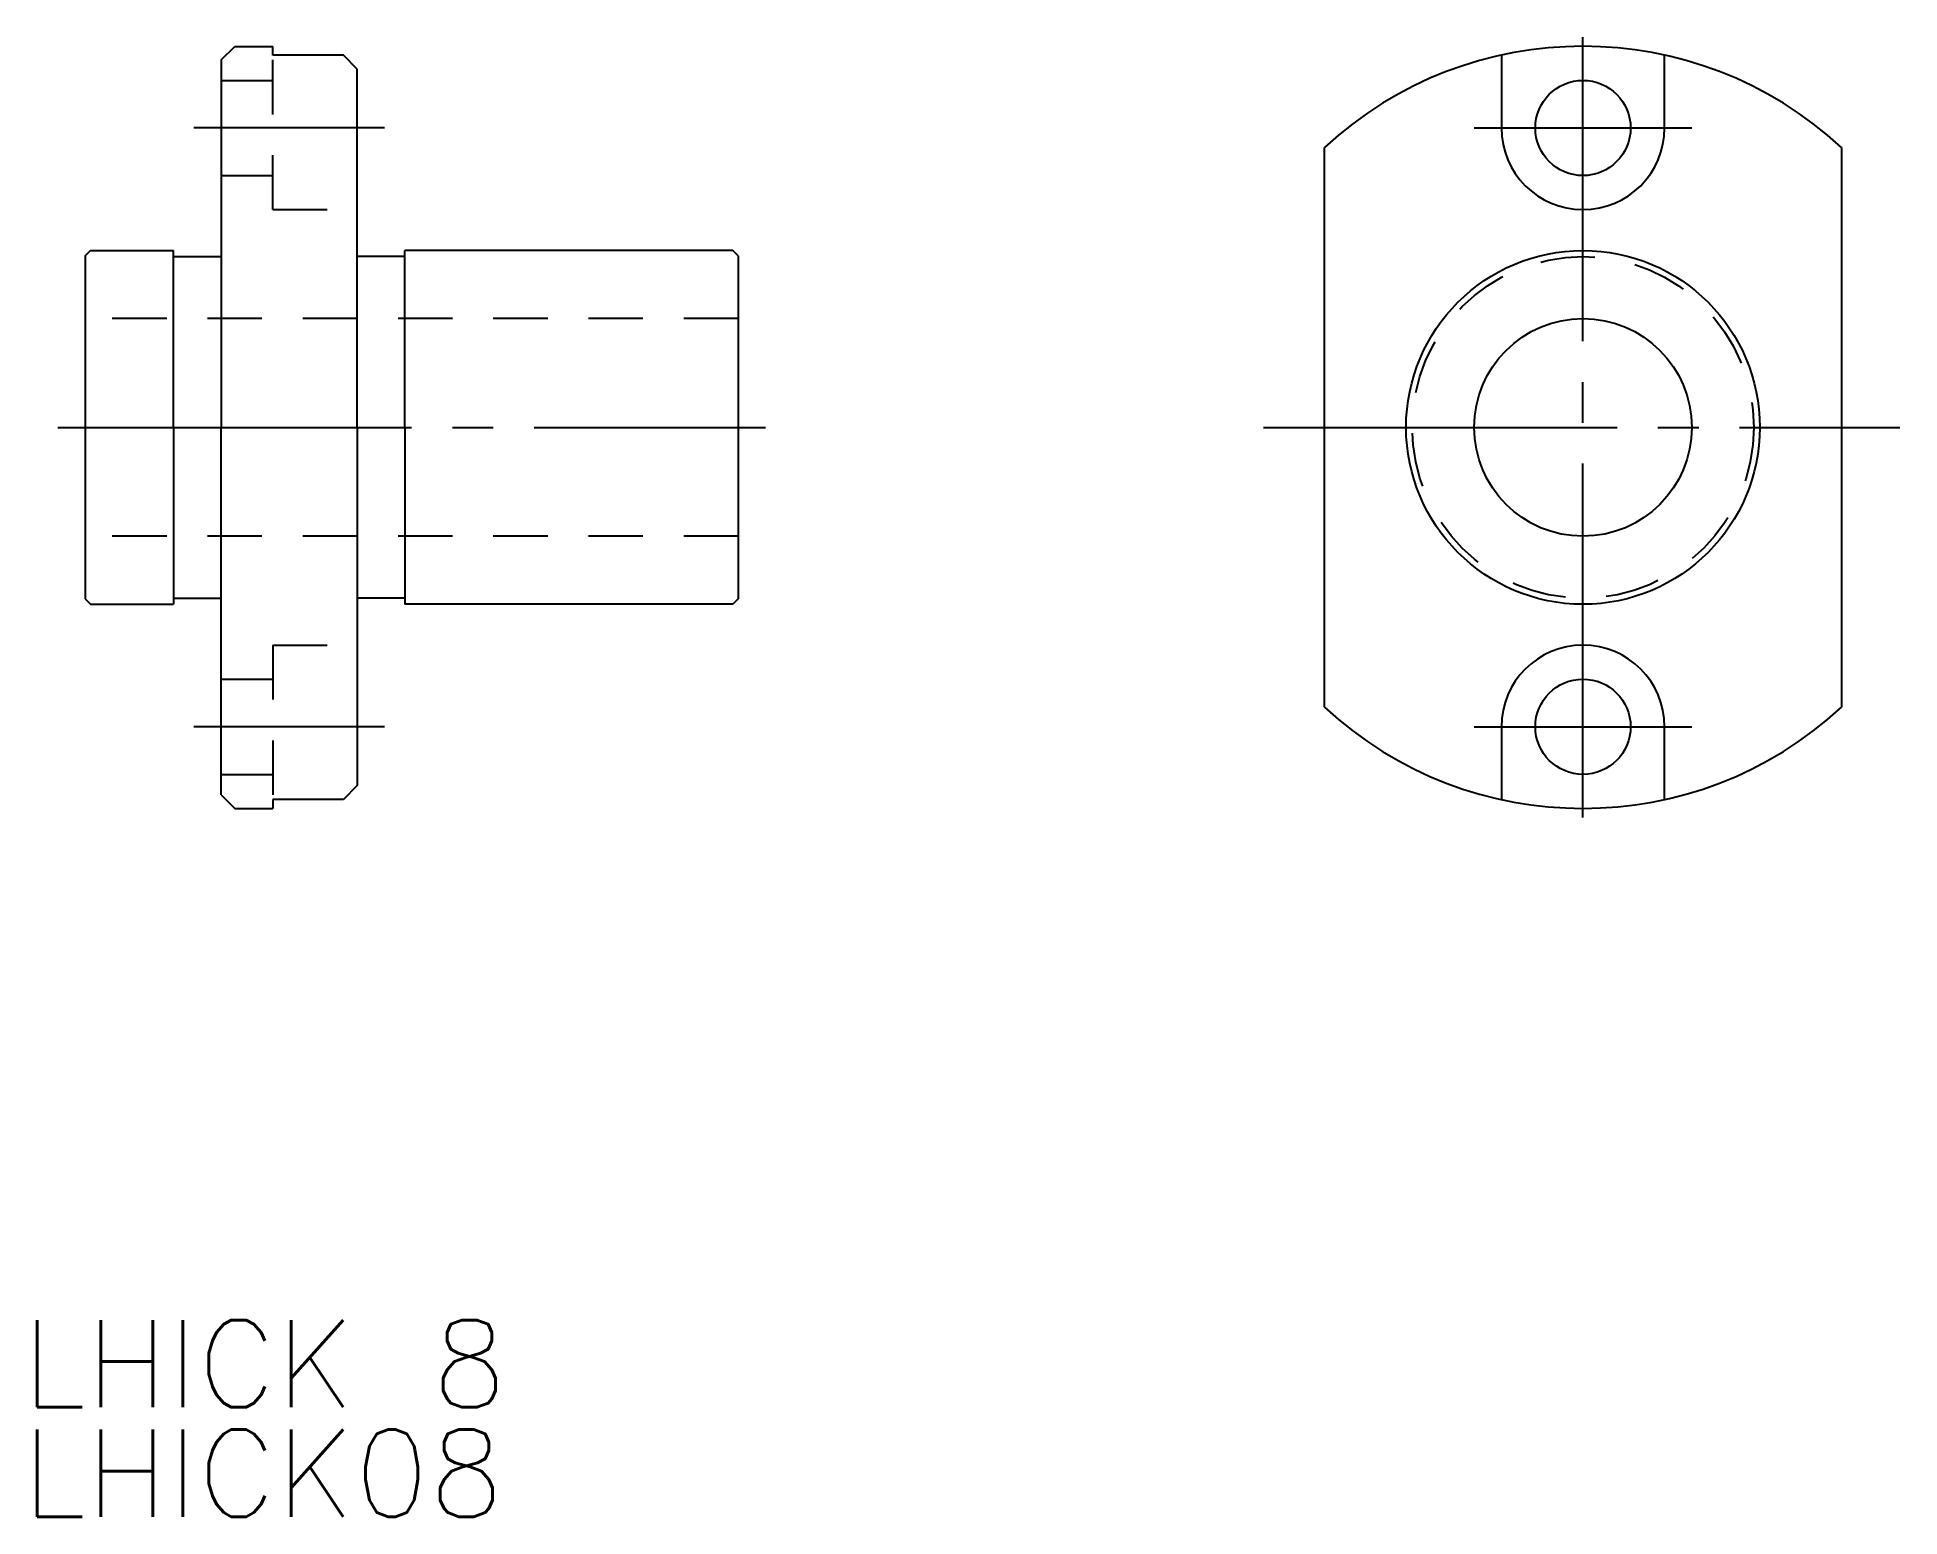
# Model space of a CAD drawing. Extents: x 113.8 to 182.2, y 119.5 to 173.8.
import ezdxf

# ---------------------------------------------------------------- set-up
doc = ezdxf.new("R2010")
doc.units = 0
doc.linetypes.add('CENTER', pattern=[17.5, 13, -1.5, 1.5, -1.5])
doc.linetypes.add('DASHED', pattern=[3.5, 2, -1.5])
doc.layers.get('0').update_dxf_attribs({"linetype": 'CONTINUOUS'})
doc.layers.add('CENTER', color=1, linetype='CENTER')
doc.styles.get("Standard").update_dxf_attribs({"font": 'txt.shx', "bigfont": '@extfont2.shx'})

msp = doc.modelspace()

# ---------------------------------------------------------------- linework, layer by layer
at = {"color": 7, "linetype": 'CONTINUOUS'}
for p, q in [((120.528, 172.985), (121.028, 173.485)), ((121.028, 173.485), (122.428, 173.485)), ((122.428, 173.16), (122.428, 173.485)), ((167.572, 173.16), (167.572, 170.486)), ((173.572, 170.486), (173.572, 173.16)), ((120.528, 172.985), (120.528, 159.486)), ((125.028, 173.16), (122.428, 173.16)), ((125.528, 172.648), (125.028, 173.16)), ((125.526, 159.485), (125.528, 172.648)), ((161.072, 169.077), (161.072, 169.769)), ((180.072, 169.769), (180.072, 169.077)), ((161.072, 149.894), (161.072, 169.077)), ((180.072, 169.077), (180.072, 149.894)), ((115.528, 165.786), (115.728, 165.986)), ((115.528, 165.786), (115.528, 153.186)), ((115.728, 165.986), (118.778, 165.986)), ((118.778, 159.486), (118.778, 165.986)), ((118.778, 165.761), (120.528, 165.761)), ((127.278, 165.761), (125.528, 165.761)), ((127.278, 159.486), (127.278, 165.986)), ((139.328, 165.986), (127.278, 165.986)), ((139.528, 165.786), (139.328, 165.986)), ((139.528, 165.786), (139.528, 153.186)), ((118.778, 159.486), (118.778, 152.986)), ((120.528, 159.485), (120.528, 159.486)), ((120.528, 145.985), (120.528, 159.485)), ((121.028, 159.486), (121.028, 159.485)), ((125.526, 159.485), (125.528, 146.323)), ((127.278, 159.486), (127.278, 152.986)), ((127.278, 159.486), (127.278, 159.486)), ((139.328, 159.486), (139.328, 159.486)), ((115.528, 153.186), (115.728, 152.986)), ((115.728, 152.986), (118.778, 152.986)), ((118.778, 153.211), (120.528, 153.211)), ((127.278, 153.211), (125.528, 153.211)), ((139.328, 152.986), (127.278, 152.986)), ((139.528, 153.186), (139.328, 152.986)), ((161.072, 149.202), (161.072, 149.894)), ((180.072, 149.894), (180.072, 149.202)), ((167.572, 148.486), (167.572, 145.811)), ((173.572, 145.811), (173.572, 148.486)), ((120.528, 145.985), (121.028, 145.485)), ((125.028, 145.811), (122.428, 145.811)), ((122.428, 145.811), (122.428, 145.485)), ((125.528, 146.323), (125.028, 145.811)), ((121.028, 145.485), (122.428, 145.485))]:
    msp.add_line(p, q, dxfattribs=at)
at = {"color": 3, "linetype": 'DASHED'}
for p, q in [((122.427, 167.485), (122.428, 173.16)), ((120.528, 172.235), (122.427, 172.235)), ((120.528, 168.735), (122.427, 168.735)), ((122.427, 167.485), (125.527, 167.485)), ((139.528, 163.486), (115.528, 163.486)), ((139.528, 155.486), (115.528, 155.486)), ((122.427, 151.485), (122.428, 145.811)), ((122.427, 151.485), (125.527, 151.485)), ((120.528, 150.235), (122.427, 150.235)), ((120.528, 146.735), (122.427, 146.735))]:
    msp.add_line(p, q, dxfattribs=at)
at = {"color": 1, "linetype": 'CENTER'}
for p, q in [((126.528, 170.486), (119.528, 170.486)), ((126.528, 148.486), (119.528, 148.486))]:
    msp.add_line(p, q, dxfattribs=at)
at = {"color": 7, "linetype": 'CONTINUOUS'}
for centre, radius in [((170.572, 170.486), 1.75), ((170.572, 159.486), 6.5), ((170.572, 159.486), 4), ((170.572, 148.486), 1.75)]:
    msp.add_circle(centre, radius, dxfattribs=at)
at = {"color": 3, "linetype": 'DASHED'}
msp.add_circle((170.572, 159.486), 6.275, dxfattribs=at)
at = {"color": 7, "linetype": 'CONTINUOUS'}
for centre, radius, start, end in [((170.572, 159.486), 14, 47.26789, 132.73211), ((170.572, 170.486), 3, 180, 0), ((170.572, 148.486), 3, 0, 180), ((170.572, 159.486), 14, 227.26789, 312.73211)]:
    msp.add_arc(centre, radius, start, end, dxfattribs=at)
at = {"layer": 'CENTER', "color": 1, "linetype": 'CENTER'}
for p, q in [((170.572, 145.152), (170.572, 173.819)), ((166.572, 170.486), (174.572, 170.486)), ((114.528, 159.486), (140.528, 159.486)), ((158.827, 159.486), (182.213, 159.486)), ((166.572, 148.486), (174.572, 148.486))]:
    msp.add_line(p, q, dxfattribs=at)

# ---------------------------------------------------------------- texts
at = {"color": 7, "linetype": 'CONTINUOUS'}
for s, p in [('LHICK 8 ', (113.221, 123.485)), ('LHICK08', (113.221, 119.46))]:
    msp.add_text(s, height=3.2, dxfattribs=at).set_placement(p)

doc.saveas('drawing.dxf')
